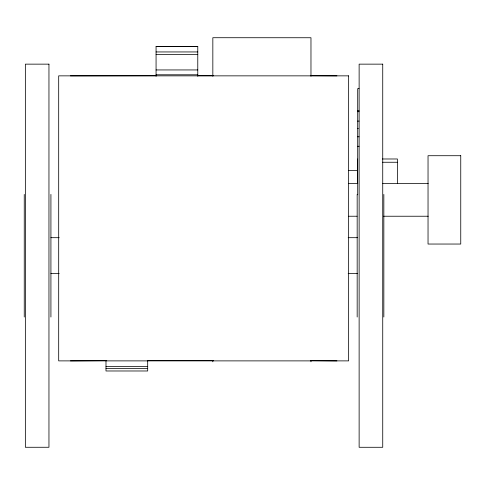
<?xml version="1.0" encoding="UTF-8"?>
<svg xmlns="http://www.w3.org/2000/svg" width="485" height="485" viewBox="0 0 485 485"><rect width="100%" height="100%" fill="white"/><g stroke="black" fill="none" stroke-linecap="round" stroke-linejoin="round"><path stroke-width="0.73" d="M156.067 76.236L156.067 46.511L197.777 46.511L197.777 76.236M156.067 46.542L197.777 46.542M156.067 51.944L197.777 51.944M156.067 54.496L197.777 54.496M156.067 69.943L197.777 69.943M156.067 74.787L197.777 74.787M156.716 75.708L70.398 75.854M197.607 75.708L213.509 75.708M310.424 75.708L336.929 75.854M359.027 88.634L357.7 88.634L357.7 194.837M357.7 110.804L359.027 110.804M357.7 111.695L359.027 111.695M357.7 121.104L359.027 121.104M357.7 128.543L358.36 128.543M357.7 136.782L359.027 136.782M357.7 146.282L359.027 146.282M382.435 158.983L397.409 158.983L397.409 183.263M382.435 162.257L397.409 162.257M348.369 170.52L357.372 170.52M348.709 183.518L357.797 183.518M382.786 183.518L428.219 183.518M348.709 216.231L357.039 216.231M383.544 216.231L428.219 216.231M50.889 237.686L59.206 237.686M348.175 237.686L357.421 237.686M50.889 273.437L59.206 273.437M348.175 273.437L357.421 273.437M106.742 360.61L70.398 360.882M147.634 360.61L213.509 360.61M310.424 360.61L336.929 360.882M105.991 366.508L147.695 366.508M105.991 368.497L147.695 368.497M383.841 194.412L383.841 317.02M357.372 158.983L357.372 183.645M357.172 194.412L357.172 317.02M310.97 76.23L310.97 37.745L212.836 37.715L212.836 76.23M310.97 360.688L310.97 361.792M212.836 360.688L212.836 361.792M147.695 360.44L147.695 370.983L105.991 370.983L105.991 360.44M50.919 194.412L50.919 317.02M24.25 194.412L24.25 317.02M48.955 64.147L25.359 64.147L25.359 447.285L48.955 447.267L48.955 64.147M382.732 64.147L359.13 64.147L359.13 447.285L382.732 447.285L382.732 64.147M348.642 75.854L58.691 75.854L58.691 360.882L348.642 360.882L348.642 75.854M460.75 155.715L428.037 155.715L428.037 244.04L460.75 244.04L460.75 155.715"/></g></svg>
